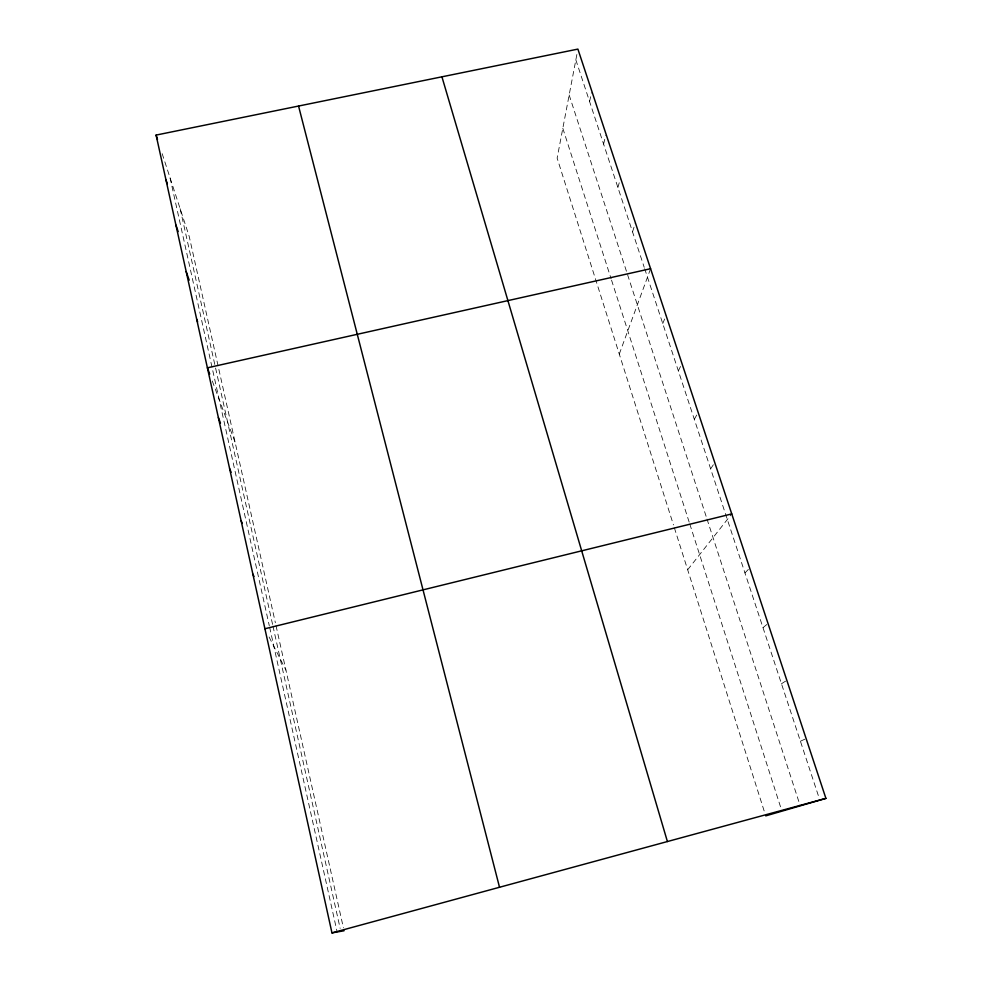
<?xml version="1.0" encoding="UTF-8"?>
<svg xmlns="http://www.w3.org/2000/svg" width="982" height="982" viewBox="0 0 982 982"><rect width="100%" height="100%" fill="white"/><g stroke="black" fill="none" stroke-linecap="round" stroke-linejoin="round"><path stroke-width="0.74" stroke-dasharray="4.91 3.68" d="M576.876 54.489L557.138 158.114L673.456 524.916M589.568 101.539L591.508 92.652M603.586 144.059L605.698 135.553M617.911 187.501L620.575 178.024M632.531 231.875L635.415 222.865M619.274 354.097L650.587 268.712M662.74 323.532L666.103 315.566M678.353 370.901L681.962 363.475M694.311 419.326L698.177 412.477M710.637 468.844L714.773 462.62M687.67 569.769L730.866 515.034M744.945 572.948L749.671 568.038M762.989 627.682L768.022 623.496M781.476 683.754L786.84 680.342M800.416 741.226L806.124 738.611M269.08 636.962L285.934 670.129M212.284 380.979L235.177 442.526M575.845 59.877L644.204 267.288M644.671 268.7L818.89 797.274M162.165 153.658L189.195 236.355L275.365 622.735M569.155 94.996L706.537 517.624M707.003 519.048L800.232 805.841M562.821 128.286L611.099 278.765M611.553 280.189L689.327 522.596M689.794 524.044L780.985 808.272M674.364 527.813L764.818 813.035M276.028 625.694L343.405 927.818M180.16 208.724L272.615 624.552M272.947 626.05L340.165 928.407M170.058 177.816L269.289 625.73M269.62 627.203L337.145 931.992"/><path stroke-width="1.47" d="M765.727 815.882L825.911 798.378L577.895 49.1L156.089 135.086L331.965 932.9L344.056 930.764M331.965 932.9L825.911 798.378M264.919 628.762L731.75 513.917M650.587 268.712L207.398 367.82L209.706 374.044M252.865 574.077L253.994 576.52M241.093 520.681L242.296 523.467M229.592 468.537L231.114 472.281M218.372 417.596L220.496 423.082M196.67 319.162L197.627 321.838M186.187 271.597L189.182 280.177M175.938 225.087L178.147 231.58M165.909 179.596L167.271 183.708M156.089 135.086L157.501 139.395M441.925 76.817L667.404 841.549M298.553 106.044L499.519 887.262"/></g></svg>
